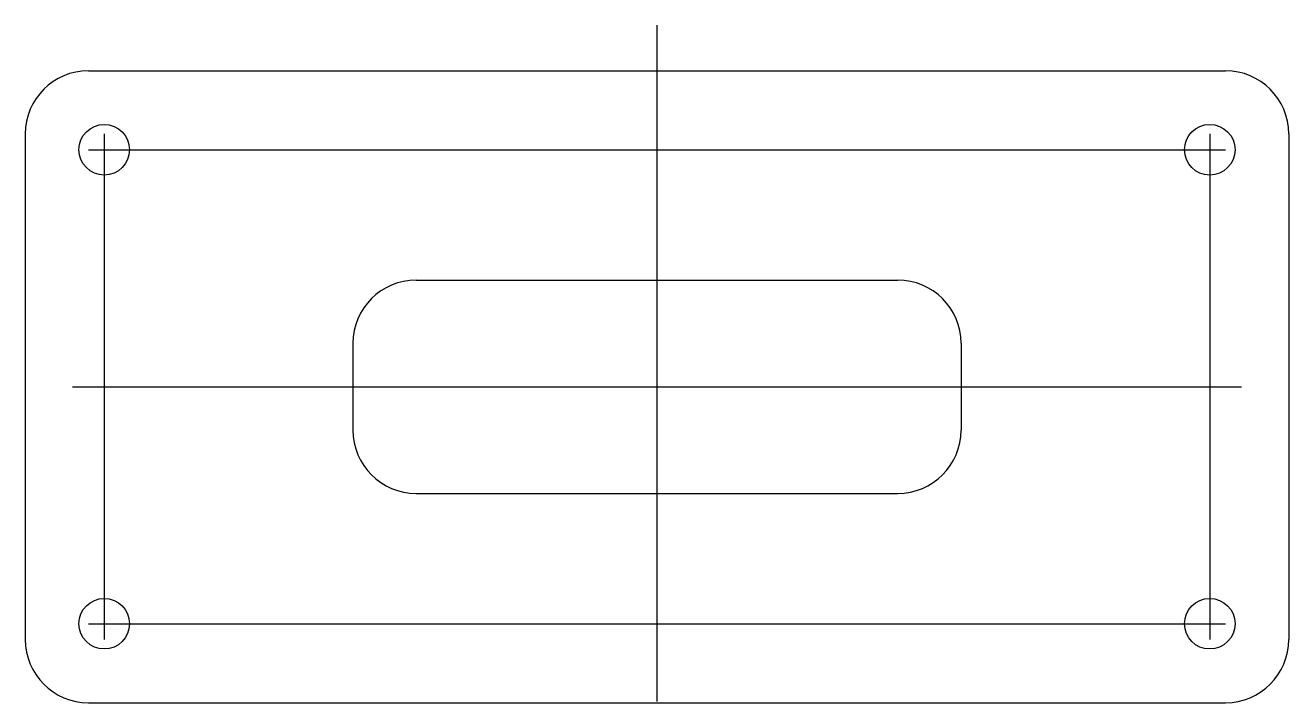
# Model space of a CAD drawing. Header units: inches. Extents: x 7.5 to 87.5, y 4.8 to 47.7.
import ezdxf

# ---------------------------------------------------------------- set-up
doc = ezdxf.new("R2010")
doc.units = ezdxf.units.IN
doc.header["$MEASUREMENT"] = 0

msp = doc.modelspace()

# ---------------------------------------------------------------- linework, layer by layer
for p, q in [((47.461, 47.717), (47.461, 4.919)), ((11.461, 44.841), (83.461, 44.841)), ((7.461, 40.841), (7.461, 8.841)), ((12.461, 40.841), (12.461, 8.841)), ((82.461, 40.841), (82.461, 8.841)), ((87.461, 40.841), (87.461, 8.841)), ((11.461, 39.841), (83.461, 39.841)), ((32.211, 31.591), (62.711, 31.591)), ((28.211, 27.591), (28.211, 22.091)), ((66.711, 27.591), (66.711, 22.091)), ((10.445, 24.841), (84.477, 24.841)), ((32.211, 18.091), (62.711, 18.091)), ((11.461, 9.841), (83.461, 9.841)), ((11.461, 4.841), (83.461, 4.841))]:
    msp.add_line(p, q)
for centre in [(12.461, 39.841), (82.461, 39.841), (12.461, 9.841), (82.461, 9.841)]:
    msp.add_circle(centre, 1.6)
for centre, start, end in [((11.461, 40.841), 90, 180), ((83.461, 40.841), 360, 90), ((32.211, 27.591), 90, 180), ((62.711, 27.591), 0, 90), ((32.211, 22.091), 180, 270), ((62.711, 22.091), 270, 0), ((11.461, 8.841), 180, 270), ((83.461, 8.841), 270, 360)]:
    msp.add_arc(centre, 4, start, end)

doc.saveas('drawing.dxf')
